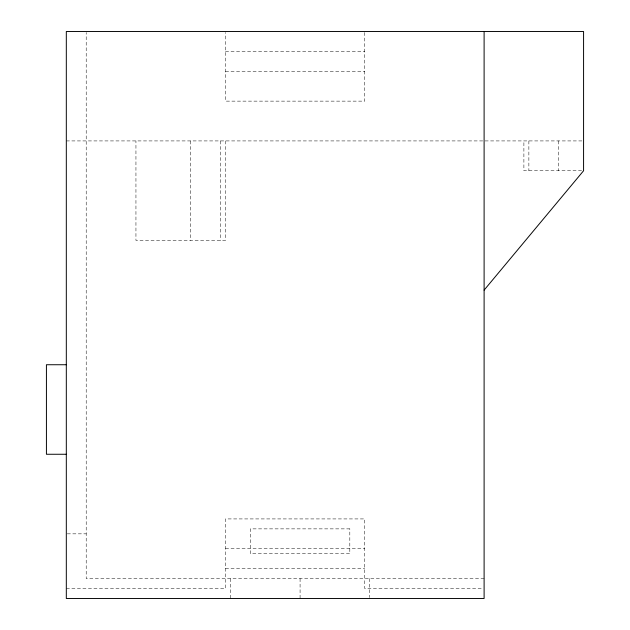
<?xml version="1.0" encoding="UTF-8"?>
<svg xmlns="http://www.w3.org/2000/svg" width="630" height="630" viewBox="0 0 630 630"><rect width="100%" height="100%" fill="white"/><g stroke="black" fill="none" stroke-linecap="round" stroke-linejoin="round"><path stroke-width="0.47" stroke-dasharray="3.15 2.36" d="M225.477 51.392L364.738 51.392M225.477 71.292L364.738 71.292M66.315 140.923L583.577 140.923M581.624 170.761L523.892 170.761L523.892 140.923M67.26 533.838L86.208 533.838M225.477 548.761L364.738 548.761M225.477 568.662L364.738 568.662M484.108 578.608L86.208 578.608L86.208 32.484M66.315 588.554L225.477 588.554L225.477 518.923L364.738 518.923L364.738 588.554L483.123 588.554M558.708 140.923L558.708 170.761M528.869 140.923L528.869 170.761M369.708 578.608L369.708 597.555M364.738 32.484L364.738 101.131L225.477 101.131L225.477 32.484M300.077 578.608L300.077 598.5M230.446 578.608L230.446 598.5M225.477 140.923L225.477 240.392L135.946 240.392L135.946 140.923M220.5 140.923L220.5 240.392M190.662 140.923L190.662 240.392M349.815 528.869L250.338 528.869L250.338 553.738L349.815 553.738L349.815 528.869"/><path stroke-width="0.94" d="M484.108 290.131L583.577 170.761L583.577 31.5L66.315 31.5L66.315 598.5L484.108 598.5L484.108 31.5M66.315 364.738L46.423 364.738L46.423 454.262L66.315 454.262"/></g></svg>
